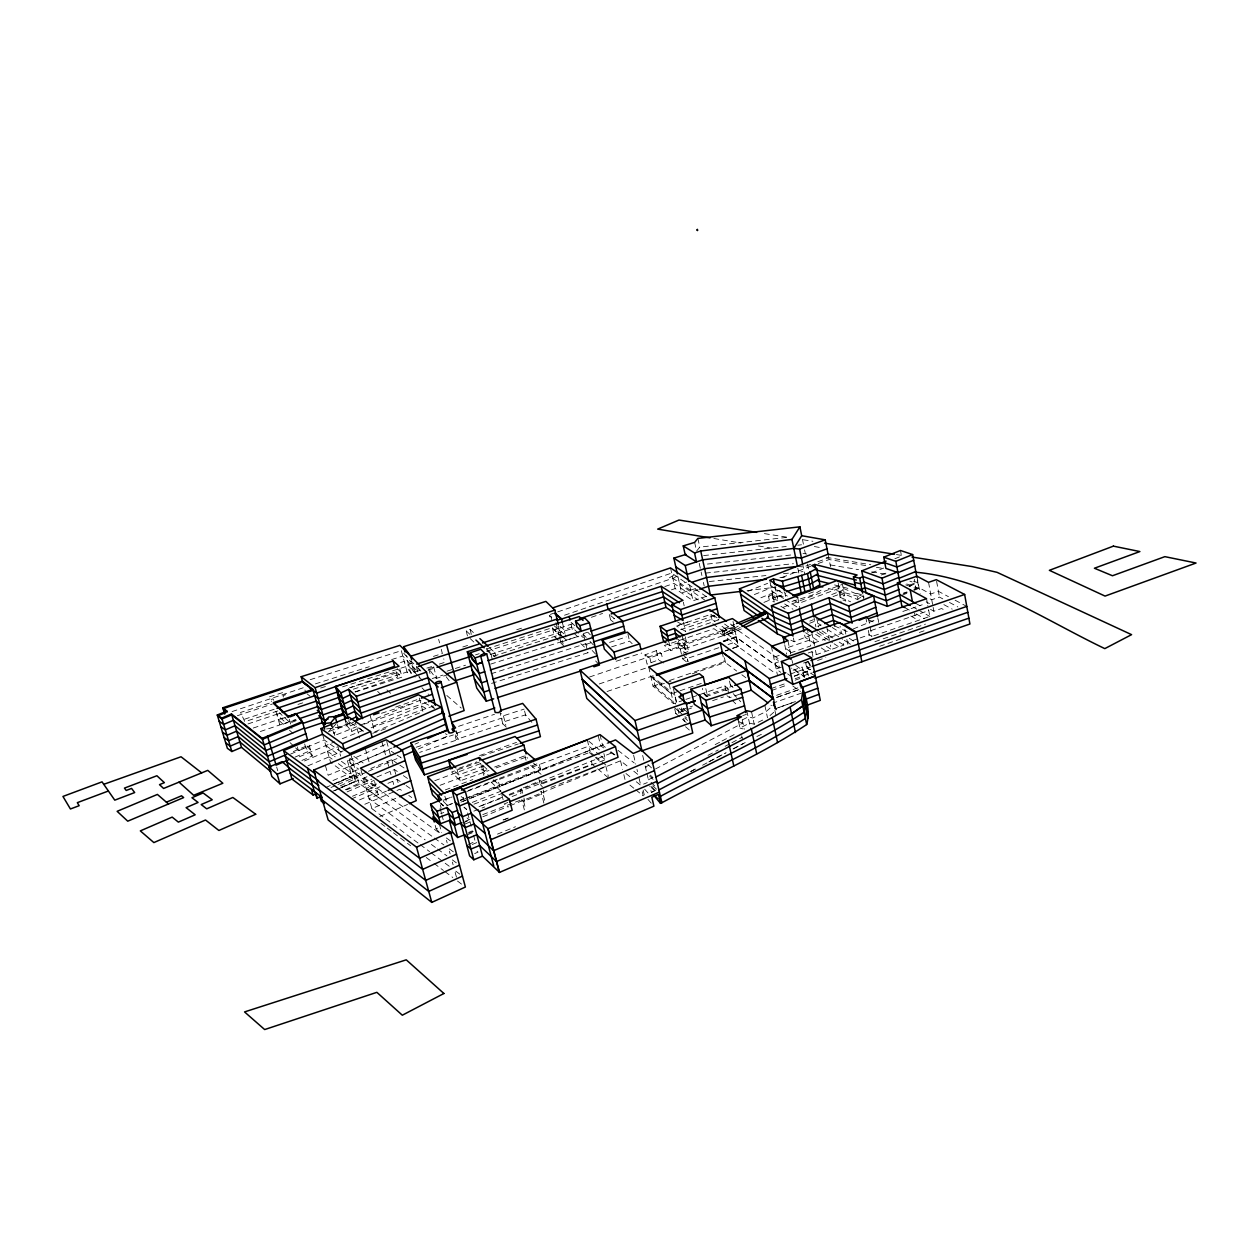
<?xml version="1.0" encoding="UTF-8"?>
<svg xmlns="http://www.w3.org/2000/svg" width="1259" height="1259" viewBox="0 0 1259 1259"><rect width="100%" height="100%" fill="white"/><g stroke="black" fill="none" stroke-linecap="round" stroke-linejoin="round"><path stroke-width="0.75" stroke-dasharray="5 3.75" d="M696.557 551.143L699.784 547.13L786.324 537.436M328.442 731.92L331.809 727.859L337.443 727.434L353.622 722.257M363.316 731.51L359.476 727.796L351.796 731.448L346.917 725.688L338.466 728.269L333.855 733.698L332.297 728.221L336.924 722.839M770.02 715.568L775.04 711.162L774.867 703.812M677.043 576.008L673.329 578.306L669.19 577.96L672.904 575.646L675.658 575.882M740.245 627.454L725.042 635.685L723.107 634.284L722.052 629.5L734.674 624.259M738.293 626.101L723.107 634.284L739.348 627.564M651.391 792.446L656.537 789.692L651.391 792.446L649.912 786.135M690.892 771.389L696.038 768.651M709.777 761.317L725.231 753.087M690.64 771.578L695.755 768.856M702.585 765.236L707.7 762.513M708.833 761.9L726.16 752.693M733.084 749.011L746.933 741.645M707.999 755.369L718.26 749.939M725.09 746.319L730.22 743.613M731.92 742.7L742.181 737.27M648.416 779.809L653.547 777.102M715.159 744.62L720.29 741.913M722.005 741L737.396 732.88M655.498 768.966L742.873 723.012M733.745 748.554L743.644 743.377M648.857 765.252L645.411 767.046L648.039 769.532M738.624 721.863L739.977 728.048L749.483 723.17L754.204 724.177L765.834 718.559M756.879 736.515L761.852 734.107M821.01 590.188L811.882 595.302L788.638 602.479M345.281 789.802L358.988 783.287L379.195 798.112L374.128 780.013M354.865 723.783L350.254 725.971L345.391 720.242L346.917 725.688L344.667 719.235M340.26 785.868L357.43 777.732L354.204 775.387L334.941 783.995M334.847 790.605L340.103 788.244M341.85 787.457L355.841 781.178L354.204 775.387M366.684 772.097L330.975 787.489M368.462 771.311L400.535 757.005M418.35 749.058L448.645 735.555L445.387 733.698M338.356 763.646L350.789 772.696L357.934 769.532M415.014 744.163L418.586 742.574M341.378 787.111L355.841 781.178M341.394 761.317L349.152 766.936L392.037 747.956M325.688 787.583L353.779 775.119L350.789 772.696M385.081 744.588L347.515 761.16L358.721 769.218M474.659 853.602L478.042 852.107L475.493 849.825M468.442 844.443L475.225 841.484L472.377 830.83L465.578 833.773M379.888 816.43L407.586 804.438M360.955 769.863L371.877 808.64L396.16 798.175M462.714 823.056L469.528 820.128L466.995 817.925M386.419 791.124L369.029 798.568L425.133 839.847M364.795 804.281L393.91 791.785M396.994 790.463L399.89 789.22L402.864 791.297M301.924 760.436L312.279 756.014L309.069 744.887L291.758 752.221M307.904 765.85L343.219 750.883M376.646 784.011L366.196 788.464L432.813 836.905M352.441 796.27L375.874 786.277L349.152 766.936M351.198 799.024L381.351 786.151M387.898 783.35L397.183 779.4L404.595 784.53M359.523 799.906L377.543 792.194L353.7 774.836M460.322 800.094L463.69 798.662L462.73 795.058M295.11 757.068L310.674 750.458L306.315 744.919M304.489 760.955L337.994 746.713L340.654 756.092M346.571 789.865L371.861 779.132M376.945 776.976L394.46 769.532L397.419 771.562M347.138 791.864L374.222 780.344M299.312 756.785L334.626 741.834M334.674 783.743L360.027 773.026M398.237 764.056L391.722 759.649L370.886 768.446L371.814 771.751M332.769 791.25L336.389 789.723M338.199 788.952L367.124 776.693M329.638 731.259L354.991 721.077L359.728 737.979M290.593 754.078L324.192 739.914L344.337 754.267M373.136 726.254L421.419 705.906L427.903 709.509M332.974 780.517L350.868 772.995M722.052 629.5L724.004 630.901L736.625 625.629M853.193 629.012L878.011 618.673L878.751 622.481M524.358 809.883L521.714 799.622L523.665 801.448L543.967 793.06L543.18 789.944M741.315 628.933L725.042 635.685L724.004 630.901M523.256 787.851L540.819 780.564L542 785.254M435.189 825.4L436.118 828.8L439.234 827.525M472.204 844.506L477.617 842.287M497.447 834.135L515.482 826.722M636.299 781.76L640.737 785.286L647.268 782.594M903.789 593.587L907.298 592.155M902.215 595.177L907.235 593.131M913.908 590.392L918.913 588.346L917.181 578.998M507.833 802.471L504.214 803.95L508.195 807.098M467.593 834.701L473.006 832.498M503.726 819.939L509.155 817.721M363.143 730.314L341.834 738.907M760.892 597.789L778.849 590.487M768.478 596.168L772.05 594.704L777.102 596.514L773.451 597.946L768.478 596.168L769.312 600.197L774.285 602.007L769.737 580.352M763.914 602.4L769.312 600.197M772.05 594.704L772.884 598.749L785.411 593.634M909.738 585.12L914.994 582.98L909.864 581.154M909.517 586.159L917.874 582.744L912.649 580.887M440.697 813.707L443.829 812.433M464.76 824.126L470.189 821.922M482.874 816.761L508.227 806.452M510.037 805.713L620.53 760.782L627.895 766.589M359.901 725.373L419.924 700.334L434.497 708.376M754.361 594.578L772.334 587.292M501.853 797.356L478.263 806.909L502.073 797.954M509.124 794.429L614.408 751.828M747.815 591.352L767.612 583.342M782.012 577.535L810.906 566.157M881.253 575.017L888.193 572.216M605.343 747.342L602.526 745.139L460.652 802.251M894.834 558.776L901.507 556.085L900.453 550.482M871.527 572.955L883.676 568.077M790.794 640.154L794.177 641.744L813.644 633.938M460.904 802.125L608.254 742.826M336.609 734.705L356.565 726.726M809.631 623.299L814.746 621.254L820.868 625.204M831.743 594.547L843.546 589.936L839.249 588.315L798.898 603.313L793.957 600.228M295.597 747.893L298.383 750.537L305.717 747.657L312.279 756.014M809.805 621.112L813.408 619.711M443.215 801.228L447.338 805.398L452.721 803.305M465.263 798.411L540.536 769.139L533.407 763.048M472.267 802.392L500.925 791.203L497.777 779.053L467.246 790.92M445.686 799.292L451.084 797.199M296.258 720.636L290.341 722.918L279.309 712.767M783.476 607.168L842.444 584.349L845.749 601.062L842.885 599.961M499.555 778.361L539.009 763.096L541.307 772.16M794.256 676.067L807.397 671.346L815.297 675.973M468.568 833.285L474.013 831.192M503.033 819.987L508.463 817.894M465.358 821.23L470.803 819.137M482.764 814.604L522.768 799.276L524.72 801.102L523.917 797.97M473.998 804.155L501.334 793.721M538.726 778.345L540.3 784.577L605.39 759.728L603.895 753.527M473.84 811.126L484.762 806.956M512.067 796.506L521.163 793.028L519.951 788.339M550.907 787.347L606.885 765.913L596.325 757.178M445.324 789.897L460.007 784.388M461.833 783.696L472.849 779.557M663.54 662.974L658.536 659.873L647.095 664.154L644.954 654.869L656.411 650.604L661.4 653.673L662.675 659.26M440.052 785.301L482.291 769.469L488.146 774.836M809.93 669.725L810.481 669.52A4.281 1.574 68.9 0 1 807.979 667.522A4.281 1.574 68.9 0 1 806.704 662.69M794.303 676.24L807.397 671.346M509.423 795.2L592.123 764.182L596.278 767.675M644.954 654.869L649.88 657.969L661.4 653.673M833.017 596.593L840.351 593.87L844.647 595.507L840.099 597.317L850.612 601.786M817.658 626.258L821.183 624.952M434.764 780.706L480.733 763.521L489.373 771.389M443.089 800.331L452.186 796.931M466.759 791.518L588.803 746.099L599.363 754.771M446.63 805.776L453.995 803.037M460.322 800.63L590.282 752.174L594.815 755.919M808.766 593.65L814.274 591.604M482.291 769.469L483.912 770.996L487.501 769.658M494.63 767.014L524.909 755.762L527.741 758.201M687.76 621.962L676.618 626.069L685.478 631.341L719.519 619.554L713.286 615.132M486.95 650.431L491.089 654.318L495.102 652.87L495.889 656.317M810.544 564.362L803.242 567.006L797.435 566.345M817.831 561.734L828.768 557.768M818.193 563.513L829.13 559.563L866.932 565.763M479.317 762.073L451.651 771.987L460.133 780.863L488.98 770.492M496.188 767.896L526.844 756.879M479.632 755.557L516.552 742.369M458.78 768.32L476.846 761.868M483.818 765.865L458.544 774.93L454.924 771.153M467.435 635.968L466.255 630.916L470.174 629.531L474.328 633.419M795.483 701.562L775.513 708.66L770.949 705.197M798.851 689.586L775.198 697.958L800.771 689.019M791.911 702.9L775.513 708.66L773.372 698.603M371.122 727.781L433.505 705.969M372.664 733.305L387.316 728.174M776.598 695.314L798.521 687.634M801.605 693.032L774.222 702.632L776.158 709.903L773.892 699.233M395.625 707.102L419.53 698.776M426.533 702.38L364.071 724.177L363.033 720.478M674.761 709.085L675.784 713.507L685.022 710.296M686.863 709.651L694.26 707.07M712.578 700.712L723.406 696.935M790.274 674.053L810.308 667.081M727.01 695.692L729.591 697.706L740.386 693.945M879.648 646.292L903.096 638.108M919.338 632.459L926.561 629.941M795.153 678.711L811.866 672.888M771.2 688.516L787.693 682.771M795.153 680.175L802.487 677.61M771.641 690.467L788.103 684.707M354.944 691.868L397.498 677.153L396.034 671.739L349.719 687.713M778.581 661.888L774.914 663.147L779.526 666.42M870.819 630.617L928.749 610.584M808.247 652.98L811.945 651.706L816.336 654.649L843.86 645.112L842.979 640.737M930.527 609.356L933.848 611.197L941.559 608.522L944.895 610.347M844.27 640.296L847.433 642.31L858.308 638.549M860.117 637.92L869.166 634.772L871.952 636.472L868.505 618.688M648.731 666.987L653.028 686.171L673.534 703.671L684.125 700.004M685.887 699.39L690.2 697.895M692.057 697.25L724.869 685.887L730.802 691.191M781.32 667.207L776.158 669.001L780.753 672.306M873.762 635.842L929.834 616.422L927.804 605.485M704.961 695.723L732.691 686.108M705.843 696.699L725.719 689.806L728.284 691.805M803.62 663.037L809.096 661.132M817.532 660.471L825.81 657.591M793.091 670.244L802.266 667.05L804.312 676.98L791.47 668.088M874.911 641.697L925.475 624.134M574.261 637.652L560.774 642.232L554.479 636.535L552.308 627.674L485.533 649.251M714.75 615.383L684.267 625.912L676.886 621.553M725.215 651.013L730.755 649.109M732.596 648.479L738.12 646.575L775.812 673.707M809.568 640.076L785.49 648.369L790.196 651.595L786.529 652.854M942.802 598.875L939.466 597.081L931.739 599.74L928.434 597.946M902.845 611.465L922.233 604.776M813.959 642.971L841.531 633.45L846.268 636.456M779.195 655.388L773.687 657.292L778.282 660.534M678.491 691.301L671.283 693.788L650.793 676.524M680.112 690.75L701.326 683.417M790.4 652.917L810.749 645.898L807.349 629.217M664.815 586.552L673.99 583.421L698.084 599.882M572.814 623.646L554.212 630.035L561.152 635.716M591.415 617.272L602.589 613.448M671.425 589.857L675.139 588.582L693.032 600.763L710.375 595.051M723.185 641.697L736.106 637.259L779.935 668.387M607.074 691.506L655.089 675.076M903.175 593.209L906.7 591.998M913.782 589.59L919.086 587.764L930.684 594.012L938.427 591.352L948.436 596.672M653.028 686.171L662.155 683.039M669.458 680.521L724.271 661.715L736.672 671.047M674.934 695.204L652.902 676.681L655.184 686.548L664.422 683.369M666.279 682.74L671.818 680.836M692.167 673.848L725.467 662.423L723.673 654.224M550.388 614.376L555.896 612.504M557.737 611.874L671.661 573.081L708.203 597.883M564.52 615.226L672.825 578.259L704.71 600.024M683.181 653.248L688.531 651.438L677.625 643.003L669.725 645.678L667.16 643.679M723.264 640.91L736.263 636.487L721.029 625.644M599.268 683.952L647.362 667.553M723.343 641.665L736.295 637.259L780.816 668.97M678.444 640.815L682.488 658.74L689.617 656.301M718.779 647.708L687.272 658.457L682.866 655.01M728.048 644.545L737.318 641.382L712.94 623.929L710.847 614.361L675.878 626.132M725.404 650.714L730.96 648.81M732.817 648.18L738.372 646.276L732.392 618.594M674.431 707.605L678.318 710.91L692.544 706.047M683.952 643.679L734.139 626.652L729.575 623.457M589.59 676.996L734.39 627.832L778.896 659.102M738.372 646.276L713.979 628.697L664.422 645.474L670.811 650.51L678.711 647.818L686.171 653.547L688.012 661.73L686.643 656.222M680.285 648.983L687.43 646.544L676.539 638.187L678.711 647.818M247.976 723.941L279.325 713.397M253.248 728.048L284.565 717.473M260.361 731.51L295.33 719.692M296.038 719.802L279.939 725.215L275.17 708.959M680.631 629.689L711.886 619.145L714.939 621.317M232.081 711.571L304.237 687.43L305.78 692.78M237.384 715.71L272.511 703.938M244.529 719.219L275.926 708.675M280.348 713.176L276.76 714.388L286.438 723.343M285.525 717.41L278.349 719.802L283.889 724.964M458.528 726.349L494.519 714.294M456.435 733.257L501.381 718.181L504.875 721.501L525.538 714.829L532.872 723.563M506.338 727.198L502.845 723.862L456.151 739.552L454.641 733.855L458.622 739.411L419.593 752.394M493.339 656.238L560.349 634.583L564.158 637.983M416.162 747.264L453.382 734.91M586.064 644.356L591.62 642.531M609.561 642.42L626.211 636.928M698.037 589.716L691.081 591.998L679.671 584.255L686.627 582.099M587.182 632.348L583.468 633.576L584.333 637.164M481.505 756.045L518.346 743.927M609.309 614.518L610.552 619.806L614.298 618.594M277.814 710.942L244.813 721.659L240.563 712.437L271.944 702.302L271.283 701.027M297.974 704.411L303.482 702.616M432.215 678.554L442.932 675.092M448.377 674.509L436.118 678.491L428.721 668.686L433.899 667.018M419.703 670.418L410.78 673.297L406.484 657.355M426.848 668.12L432.199 666.389M439.344 664.091L444.695 662.36L443.766 658.835M428.044 670.181L435.205 667.868M447.008 671.157L465.547 665.193M381.493 713.271L409.348 704.285M502.845 723.862L499.933 712.5L503.411 715.773L524.106 709.116M742.716 715.568L746.398 714.388M411.976 663.304L408.404 664.453L415.533 674.21L413.109 665.224L406.012 655.577M433.426 656.411L442.365 653.531L440.98 648.228M462.824 646.984L470.252 644.608M516.725 629.736L524.169 627.344M342.558 686.847L405.634 666.656L415.187 677.074M353.323 689.192L407.066 671.96L409.458 674.588M475.477 654.9L479.207 653.704M486.651 651.312L559.216 627.989L560.947 635.103M616.123 661.258L641.76 653.059M310.155 679.703L399.465 651.296M315.395 683.873L369.312 666.688M391.612 659.59L402.77 656.033L417.563 671.488M320.636 688.043L326.207 686.265M400.488 662.533L404.202 661.353L417.705 675.627M350.049 687.76L400.519 671.661L396.947 668.466M355.321 692.041L401.999 677.122L399.04 666.2M491.577 683.401L587.922 652.744L590.487 655.467M611.575 646.858L629.563 641.13L632.27 643.774M490.648 664.107L583.594 634.709L588.693 640.028M491.104 673.77L585.75 643.742L590.88 649.125M490.176 654.428L573.962 628.005M695.503 588.582L681.607 592.91L676.964 572.09M326.569 728.93L332.297 728.221M779.935 577.613L787.662 576.669M747.028 590.66L775.985 587.182M703.608 555.597L786.214 546.485M797.734 545.21L801.574 544.785M707.416 564.063L791.848 554.873M705.465 573.113L793.39 563.686M709.305 581.532L765.913 575.552M783.476 573.695L802.99 571.633M764.402 533.611L787.693 537.294M803.226 539.765L812.921 541.307M896.408 554.558L902.231 555.487M876.39 567.321L882.055 568.25M830.185 564.913L858.544 569.65M871.763 571.854L886.887 574.387M713.869 538.506L740.984 543.038M758.422 545.95L771.987 548.216M802.974 553.409L806.846 554.054M826.219 557.296L870.772 564.74M814.337 546.532L819.766 547.508M861.408 594.563L856.718 593.43L857.804 598.938L861.392 597.112L826.423 587.953M834.56 584.931L851.115 589.212M742.889 723.075L738.608 721.8L748.129 716.922L752.866 717.992L766.164 711.524L773.718 704.946L773.545 697.643M739.977 728.048L742.826 728.867M906.732 583.971L918.913 588.346M772.821 598.717L777.936 600.559M905.756 584.884L916.033 588.582L914.302 579.25M864.178 597.112L837.88 586.159L841.201 602.872M838.998 591.746L858.276 599.851M868.6 619.821L875.619 622.859M834.638 625.991L848.959 632.348M955.109 600.213L966.786 606.413M949.475 602.447L957.816 606.932M943.857 604.619L952.197 609.136M926.168 601.849L929.472 603.659M915.671 603.329L920.581 606.051M913.467 607.263L916.741 609.104M918.378 610.017L929.834 616.422M916.19 613.936L924.358 618.547M904.969 607.609L909.753 610.316M910.824 616.013L915.623 618.751L914.553 613.007M770.87 585.781L787.363 596.105M849.29 638.344L853.822 641.193M783.539 598.481L772.003 591.211L775.686 589.763L784.672 592.108L785.805 597.553L776.819 595.161L773.12 596.609L778.078 599.756M785.191 599.52L798.395 607.845M847.433 642.31L850.454 644.215M784.672 603.958L792.934 609.214M832.183 627.47L841.531 633.45L840.083 626.195M780.863 606.256L785.805 609.419M819.294 631.64L828.926 637.809M827.116 629.232L842.696 639.289M815.643 634.316L825.274 640.532M822.033 630.901L832.939 638.014M839.171 642.059L843.86 645.112M805.587 632.726L820.034 642.153M826.455 646.339L831.27 649.471L830.389 645.096M817.044 632.585L832.529 642.735M834.087 643.758L843.451 649.896M814.778 643.679L805.13 637.353L804.359 633.576M821.198 647.897L826.014 651.06M603.816 747.956L600.669 745.879L598.119 735.366M610.127 752.111L614.864 755.211M395.483 754.062L388.984 749.734L328.174 775.261L325.294 765.22M397.12 755.148L405.241 760.578M350.616 722.823L364.481 732.156M399.858 765.157L408.01 770.65M403.352 775.623L410.764 780.69M406.075 785.569L413.503 790.699M795.751 665.46L808.247 674.147M793.847 669.127L804.784 676.791M408.797 795.468L411.772 797.561M710.847 614.361L718.448 619.743M724.539 624.039L735.193 631.577L685.053 648.621L679.183 644.089L686.344 641.649L683.228 639.289M353.873 756.407L363.159 762.97M787.615 673.848L790.683 676.02M350.002 758.327L358.626 764.481M703.167 693.394L707.684 696.636L705.323 686.611M325.813 745.564L339.773 755.589M363.332 778.33L440.949 834.056M792.745 685.919L800.472 691.474M450.407 840.87L445.702 837.471L447.181 842.948M327.419 751.214L335.193 756.832M434.386 838.053L443.908 844.962M329.04 756.848L332.14 759.114M453.382 851.871L448.66 848.424L450.14 853.885M431.365 844.443L436.039 847.874M437.597 849.022L446.945 855.9M456.34 862.84L451.619 859.346L453.098 864.776M371.877 808.64L418.68 843.499M420.238 844.663L429.602 851.635M431.16 852.799L449.888 866.743M459.818 874.155L454.562 870.221L456.529 877.444M741.866 674.745L746.351 678.097M380.942 823.386L385.632 826.911M387.19 828.092L391.879 831.632M393.453 832.797L410.639 845.749M426.25 857.521L432.498 862.226M434.072 863.406L443.436 870.473M445.009 871.637L452.815 877.523M457.505 881.064L462.761 885.046M618.027 750.364L634.237 762.954M610.977 751.765L615.21 755.085M682.488 658.74L688.374 663.367M633.796 771.232L638.234 774.71L636.975 769.406M625.959 773.53L630.397 777.055M307.18 693.914L309.982 696.164M629.925 785.097L634.363 788.669M635.826 789.865L643.223 795.83L641.98 790.558M610.757 615.698L616.517 620.357M707.527 696.51L703.529 693.268L702.428 688.343M559.972 626.321L564.111 629.673L571.712 627.061L583.31 637.652M554.322 625.943L564.016 633.844M610.552 619.806L613.432 622.151M588.834 741.236L599.378 749.845M562.537 636.849L566.692 640.249L565.385 634.882M600.873 756.014L605.39 759.728M461.124 796.538L463.69 798.662M589.291 752.504L593.807 756.266M595.318 757.509L602.841 763.757M463.989 807.287L466.554 809.443M597.663 768.84L608.726 778.141M650.919 676.476L671.409 693.756M686.769 711.587L680.993 706.692L682.142 711.697M655.184 686.548L675.768 704.08M678.318 710.91L686.753 718.134M675.784 713.507L686.69 722.902M684.723 717.96L687.619 720.447M464.146 807.208L466.68 809.38M530.668 765.362L542.062 775.182M685.541 726.711L689.885 730.488M446.803 695.487L461.266 708.077M551.772 617.445L549.27 615.242L550.199 619.019M574.781 625.692L570.421 621.757L572.987 632.364M396.034 671.739L401.999 677.122M574.293 633.56L579.518 638.36M493.559 779.825L499.351 785.128M417.988 668.387L420.884 671.047M580.808 643.695L584.743 647.315M491.104 782.122L500.925 791.203M386.954 689.932L391.219 693.882M289.413 730.126L293.567 733.997M489.562 647.693L495.102 652.87M486.588 648.92L494.897 656.742M466.255 630.916L470.394 634.819M647.866 764.465L654.412 770.665M470.189 638.581L474.328 642.499M290.042 742.621L294.213 746.571M650.352 775.119L652.98 777.621M649.534 775.906L653.484 779.762M651.045 782.343L654.979 786.135M652.854 785.726L659.417 792.084M651.218 787.41L655.168 791.234M420.065 669.93L410.827 660.865L413.739 671.677M732.171 700.272L737.349 705.402M419.027 676.933L424.314 682.205M552.339 627.785L561.388 636.881M421.938 687.792L428.579 694.464M730.299 684.817L733.053 687.587M554.479 636.535L563.544 645.757M431.491 705.386L434.15 708.109M440.729 803.1L443.483 805.902M587.78 632.223L590.329 634.851M589.967 641.366L593.807 645.348M377.621 691.333L382.878 696.841M592.155 650.478L595.995 654.523M595.617 660.928L599.457 665.02M540.3 784.577L542.393 786.828M403.714 653.232L407.271 657.056M733.194 693.646L740.764 701.782M440.697 803.085L443.199 805.902L442.365 802.801M644.687 789.204L648.243 793.217M436.118 828.8L440.021 833.206M647.96 799.402L652.713 804.816M651.595 786.324L656.144 791.722M446.111 676.712L449.353 680.93M454.121 729.528L457.096 733.667M283.574 697.061L282.834 695.692L285.4 694.858L283.952 692.167L269.316 696.888L270.716 699.595L272.998 698.855L273.722 700.24M276.65 767.014L277.751 770.744M289.271 719.219L291.962 728.457M297.313 746.87L298.383 750.537M304.662 743.99L305.717 747.657M322.572 734.233L330.645 762.466L352.426 778.455L346.697 758.264M331.573 724.114L334.784 735.429M350.789 754.22L358.988 783.287M349.199 758.909L355.4 780.863M337.443 724.649L338.466 728.269M348.712 720.478L351.796 731.448M365.315 748.523L369.029 761.821M370.004 715.002L374.694 731.857L422.914 711.477L418.413 694.748M386.702 741.441L390.809 756.344M391.722 759.649L393.548 766.243M394.46 769.532L396.27 776.111M397.183 779.4L398.08 782.673M381.839 741.614L386.434 758.186M387.347 761.49L389.173 768.1M390.085 771.389L390.998 774.678M392.808 781.257L393.721 784.53M440.272 804.769L441.106 807.837M440.068 808.184L441.437 813.251M441.893 814.935L443.262 820.018M439.375 824.141L441.704 832.703M416.54 667.05L419.499 678.097M444.868 796.223L447.338 805.398M401.338 650.698L408.026 675.501M433.726 667.144L436.653 678.16M456.97 768.966L460.133 780.863M467.624 812.968L471.905 829.036M428.721 668.686L430.767 676.413M438.636 639.352L439.58 642.908M456.34 730.802L458.622 739.411M482.37 765.016L484.715 773.97M480.733 763.521L483.849 775.418M501.885 794.933L503.285 800.346M503.411 715.773L505.85 725.294M521.509 788.575L522.705 793.28M523.665 801.448L525.428 808.309M524.909 755.762L526.042 760.216M524.578 711.02L526.498 718.637M544.659 800.252L542.928 793.406L540.835 791.156L543.872 803.1M587.323 740.009L590.282 752.174M562.254 640.438L563.119 643.978M591.321 760.845L592.123 764.182M558.193 625.723L560.349 634.583M555.974 622.544L559.027 635.071M559.468 636.865L560.774 642.232M550.812 616.123L551.662 619.601M605.862 766.259L608.317 776.441M562.348 622.371L564.976 633.198M583.594 634.709L584.884 640.123M585.75 643.742L587.922 652.744M599.992 734.626L602.526 745.139M620.53 760.782L622.591 769.438M623.834 774.631L625.062 779.809M643.144 790.07L644.388 795.342M633.623 755.227L635.716 764.103M639.068 778.235L640.737 785.286M642.672 755.431L643.931 760.751M645.175 766.054L646.544 771.798M646.921 773.467L648.904 781.918M627.895 633.922L629.563 641.13M470.174 629.531L471.338 634.567M656.411 650.604L658.536 659.873M649.88 657.969L651.171 663.572M491.089 654.318L492.269 659.496M673.455 688.846L676.854 703.639M675.17 697.03L676.665 703.639M677.783 708.597L678.916 713.538M669.19 684.03L673.534 703.671M668.623 640.862L670.811 650.51M683.653 718.385L684.408 721.706M670.512 567.903L675.139 588.582M685.242 636.755L688.169 649.801M682.126 635.59L685.903 652.398M684.078 644.907L685.777 652.445M683.354 602.195L684.156 605.799M683.448 622.292L685.478 631.341M689.523 584.963L693.032 600.763M697.879 538.411L699.784 547.13M722.162 652.131L724.271 661.715M727.434 687.87L729.591 697.706M694.638 542.393L696.18 549.396M699.233 563.34L700.382 568.564M701.137 572.027L701.908 575.505M703.419 582.429L704.174 585.891M724.869 685.887L726.663 694.055M742.196 719.896L744.242 729.276M741.661 735.775L742.338 738.844M729.48 681.056L731.117 688.547M736.106 637.259L738.12 646.575M751.513 711.713L754.204 724.177M746.792 710.737L750.82 729.323M764.842 705.339L767.502 717.772M773.073 701.861L776.016 715.757M771.374 646.339L777.385 674.84M784.735 644.75L786.702 654.192M803.321 672.92L804.265 677.452M793.39 637.951L794.177 641.744M787.929 640.658L791.108 655.986M792.021 660.361L792.635 663.288M774.946 586.143L777.653 599.221M797.75 597.726L800.047 608.884M805.54 662.313L808.325 675.878M813.597 615.588L815.911 626.919M802.518 563.418L804.706 574.167M811.74 632.049L814.557 645.898M815.454 650.274L816.336 654.649M797.797 568.124L798.883 573.49M811.945 651.706L813.125 657.497M826.722 626.903L829.508 640.721M802.424 539.261L803.494 544.565M804.564 549.868L805.288 553.409M807.428 563.985L808.498 569.257M816.603 617.508L818.523 626.982M838.148 582.76L841.437 599.41M844.836 629.154L845.938 634.741M846.851 639.383L848.015 645.222M828.06 554.196L830.547 566.692M862.966 594.94L863.69 598.639M865.704 617.036L867.372 625.534M868.317 630.397L870.299 640.611M926.561 598.702L927.49 603.801M916.93 576.213L920.14 593.445M936.602 581.343L939.466 597.081M928.544 582.335L932.793 605.469M933.139 607.389L933.848 611.197M807.46 661.935A4.281 1.574 68.9 0 1 810.371 667.899A4.281 1.574 68.9 0 1 807.979 668.592A4.281 1.574 68.9 0 1 806.311 662.265M807.523 661.573A4.281 1.574 68.9 0 1 810.497 665.712M683.039 711.744L678.821 708.156L683.039 711.744"/><path stroke-width="1.5" d="M653.673 795.169L660.503 803.336L661.904 802.723C710.06 776.661 761.05 755.007 806.673 724.539C810.686 710.328 805.917 694.496 799.654 681.701L815.297 675.973L792.95 684.361L785.191 679.655L781.398 661.542L803.667 653.279L811.567 657.78L820.286 700.35L806.437 705.465M805.791 700.618L804.108 712.185C758.296 742.464 707.212 764.024 658.913 789.944M804.501 694.417L802.817 705.984L791.533 713.869L773.577 723.846M806.673 724.539L801.511 699.705L803.242 688.264M697.187 230.098L697.281 230.24M697.439 229.437L697.47 230.539M501.287 710.8L498.359 712.657L495.196 712.468L480.545 655.546L483.519 653.751L486.698 653.877L501.287 710.8L500.311 710.328M486.698 653.877L483.724 655.671L480.545 655.546M686.076 554.369L673.848 558.13L685.226 565.527L702.679 559.862L793.784 548.42L801.7 535.704L799.906 526.829L697.879 538.411L694.638 542.393L683.244 545.902L685.179 554.652L696.51 561.876L694.559 553L683.244 545.902M797.435 566.345L791.942 539.419L799.906 526.829M324.649 729.166L323.091 723.705L328.709 717L334.359 716.56L343.125 713.79L346.288 717.646M323.091 723.705L330.755 722.76L335.382 717.394L343.849 714.797M792.666 595.601L810.78 589.889L819.924 584.79L816.65 568.501L811.898 565.496L814.73 564.457L857.08 575.001L853.476 576.795L855.648 587.89L861.896 589.401L864.996 587.56L885.219 595.129L899.241 589.417M797.75 597.726L769.737 580.352L773.435 578.92L782.421 581.202L807.475 573.569L816.65 568.501M791.518 713.79L802.801 705.906M655.892 777.023C704.332 751.23 755.652 730.015 801.511 699.705M853.476 576.795L859.724 578.259L862.84 576.449L883.063 583.846L898.863 577.44M741.944 626.541L767.266 612.818L765.315 611.528L736.484 623.504M758.563 615.163L765.315 611.528M773.561 723.768L657.418 783.523M652.288 763.458L741.52 716.796L737.255 715.6L738.278 720.242M737.255 715.6L746.792 710.737L751.513 711.713L764.842 705.339L772.412 698.776L772.255 691.521L770.366 684.392L786.906 678.632M660.408 796.349C708.628 770.351 759.681 748.743 805.382 718.37L807.066 706.74L805.256 703.388M818.822 579.36L809.694 584.459L786.403 591.62M817.736 573.947L808.577 579.014L783.554 586.663L774.568 584.333L773.435 578.92M350.238 719.755L356.407 716.843L358.957 719.282M435.346 705.323L426.502 672.133L399.89 645.363L301.169 676.712L315.128 687.666L393.091 660.896L399.04 666.2L335.413 686.438L340.937 692.891L348.696 689.303L356.313 696.337L362.529 718.621L354.865 711.351L347.154 714.986L341.582 708.345M402.471 750.474L386.245 739.773L313.727 770.052L328.174 820.002L431.774 902.388L465.389 887.028L450.565 832.057L360.467 768.163L402.471 750.474L416.241 800.677L409.317 803.683M462.446 876.122L428.737 891.419L325.294 810.072M459.504 865.169L425.699 880.419L322.414 800.126M315.143 792.257L316.827 798.033L320.856 796.868M456.529 854.169L422.662 869.371L319.534 790.133M404.092 755.416L412.999 751.45M453.555 843.137L419.593 858.292L316.638 780.108M400.74 750.506L411.457 745.753M427.509 738.608L447.134 729.89L441.091 707.149L418.413 694.748L354.991 721.077M393.815 747.169L445.623 724.224M313.727 770.052L416.524 847.165L450.565 832.057M390.447 742.228L444.112 718.543M441.091 707.149L344.242 749.577L322.572 734.233L320.951 728.568L349.026 717.174L370.571 731.558L372.192 737.333M349.467 753.811L442.601 712.846M320.951 728.568L342.59 743.77L370.571 731.558M223.063 708.66L227.171 712.043L226.903 711.146L217.288 715.002L227.36 748.302L231.845 751.529L241.492 747.374L270.984 771.783M399.622 796.679L413.503 790.699M388.165 790.384L410.764 780.69M380.124 782.531L408.01 770.65M659.417 792.084L496.502 861.581L479.663 845.481L470.96 849.085L466.743 845.182M288.201 760.011L276.099 765.157L267.538 736.137L302.333 721.596L307.448 739.301L267.49 756.187L236.629 731.149L226.95 735.303L222.465 732.14M482.512 856.151L473.809 859.771L469.591 855.821L452.359 791.439L460.81 787.851L465.342 791.533L482.512 856.151L499.477 872.408L487.957 828.69L471.102 813.235L462.336 816.808L458.134 813.046M656.915 781.383L493.622 850.675L476.831 834.764L468.096 838.368L463.879 834.512M217.288 715.002L221.757 718.086L231.483 713.963L262.202 738.372L270.811 767.408L239.887 741.976L230.224 746.131L225.723 742.92M286.564 754.424L269.143 761.805L238.266 736.562L228.587 740.717L224.102 737.538M370.319 775.371L405.241 760.578M305.843 733.714L265.822 750.569L235.008 725.735L225.314 729.858L220.844 726.726M316.686 793.516L313.113 795.027L291.946 779.022L283.621 750.616L322.572 734.233M166.393 802.188L181.548 795.798L183.657 797.577L127.741 821.183L117.134 811.315L157.406 794.429L168.486 803.982M660.503 803.336L658.426 794.413L651.816 797.246L653.909 806.169L499.367 872.456L490.742 839.737L654.412 770.665M262.202 738.372L267.538 736.137M304.222 728.111L264.154 744.935L233.387 720.305L223.677 724.429L219.208 721.313M661.904 802.723L651.894 759.901L487.957 828.69L490.742 839.737M740.229 624.118L767.266 612.818M744.935 627.438L768.431 617.681L767.66 614.439M859.157 620.325L876.909 612.96M874.706 601.487L849.794 611.764L830.122 603.344L789.472 618.987L772.601 611.37L739.458 588.834L828.06 554.196L884.794 563.355M875.808 607.231L850.927 617.524L831.255 609.026L790.652 624.7L773.781 616.989L740.622 594.264M785.742 637.778L777.291 633.812L771.421 605.736L788.291 613.275L828.989 597.663L848.66 605.988L873.589 595.743L877.649 616.768M873.888 601.22L887.375 606.366L901.35 600.622M482.276 822.552L512.161 810.245L509.344 799.339L501.412 793.123L615.462 746.618L618.027 757.288L509.643 801.731M179.03 782.138L193.666 795.295L222.859 783.24L207.766 770.382L163.591 788.449L159.5 784.64L164.378 782.657L156.903 775.749L124.452 788.103L126.215 790.463L131.565 788.417L134.682 792.556L114.774 800.157L102.042 781.855L62.95 796.443L70.425 808.986L79.16 805.697L77.334 802.66L108.195 791.077M900.295 595.019L886.305 600.748L866.066 593.099L861.754 570.878L886.084 561.121M455.254 802.266L459.441 805.98L468.238 802.408L479.396 811.599L509.344 799.339M899.933 583.074L884.148 589.495L863.926 582.004L860.81 583.83L854.562 582.35M899.036 578.306L915.797 571.507M430.562 804.155L437.046 811.268L440.43 823.779L433.93 816.556L430.562 804.155L441.531 799.701L437.77 795.515L587.323 740.009M289.019 767.675L282.126 761.695L269.001 766.951L271.834 776.504L280.002 783.853L293.221 778.518M913.704 560.239L896.912 567.006L884.825 562.789M861.754 570.878L881.992 578.196L897.809 571.806M914.742 565.873L897.982 572.656L885.895 568.391L883.771 557.17L900.453 550.482L912.649 554.574L916.835 577.126M452.359 791.439L456.529 795.106L465.342 791.533M225.581 712.673L217.555 715.899L222.025 718.968L231.75 714.86L262.486 739.285L302.601 722.509L295.865 713.601L288.468 716.45L273.329 702.616L312.862 689.428L322.383 722.745L324.775 724.712M269.001 766.951L277.153 774.206L290.404 768.871M883.771 557.17L895.841 561.325L912.649 554.574M608.254 742.826L615.525 739.899L633.198 753.449L641.429 750.112L651.894 759.901M461.439 790.117L599.992 734.626L615.462 746.618M290.215 716.796L294.653 715.081M457.678 837.487L454.436 825.416L449.353 820.349L452.579 832.341L457.678 837.487L464.933 834.686M771.421 605.736L836.779 580.572L873.589 595.743M454.436 825.416L461.707 822.631M437.046 811.268L447.039 807.507L452.123 812.496L457.599 810.403M459.283 816.698L453.822 818.791L448.723 813.77L438.746 817.532L432.246 810.355M449.258 833.615L452.579 832.341M452.123 812.496L455.506 825.07L450.407 820.002L439.375 824.141L432.876 816.902L434.261 822.001M818.287 619.947L832.388 614.691L850.281 622.497M824.708 623.63L833.521 620.341L844.254 625.078M427.619 776.756L479.175 757.556L496.188 772.963L444.049 793.17L427.619 776.756L432.498 794.728L439.36 801.715M781.398 661.542L789.157 666.137L811.567 657.78M485.943 763.694L523.398 749.813L534.76 759.476M805.193 699.406L819.042 694.291M800.929 687.87L816.54 682.063M803.934 693.316L817.799 688.217M675.406 620.687L671.755 604.477L682.945 600.386L661.195 586.316L561.53 619.05L554.637 613.542M448.896 716.182L464.146 710.595L456.702 682.173L432.262 661.636L418.287 666.452M441.358 687.729L456.702 682.173M793.784 548.42L799.607 549.034L825.212 539.843L828.06 554.196M826.99 548.814L801.432 558.036L795.609 557.391L704.615 568.706L687.178 574.372L675.8 566.865M482.276 759.917L523.838 745.045L526.089 753.921M103.71 784.341L181.044 756.769L201.676 772.869M450.879 769.044L448.519 760.216L515.057 736.499L523.838 745.045M814.888 678.176L969.918 624.008L964.646 594.468L936.287 579.675L928.544 582.335L916.93 576.213L897.447 582.854L901.774 605.799L904.969 607.609M690.499 722.918L639.588 740.717L584.475 689.003M791.156 659.338L732.392 618.594L580.053 670.134L586.773 698.446L641.964 750.82L692.78 733.006L688.217 712.814M328.111 719.015L324.429 720.29L318.81 715.679M333.651 717.079L342.873 713.869M373.561 714.782L379.069 712.862M421.372 698.147L432.404 694.291M428.359 701.735L433.883 699.815M812.134 666.436L967.825 612.299M740.386 693.945L751.182 690.184L767.911 702.884M582.193 679.514L637.211 730.582L688.358 712.767L686.108 702.821L678.884 696.762L682.882 695.393L684.739 703.608M813.345 672.369L968.879 618.153M340.135 696.982L319.786 704.017L315.584 700.649M339.82 703.057L321.344 709.462L317.126 706.063M341.346 708.471L322.886 714.876L317.268 710.312M429.461 683.244L359.413 707.511L351.78 700.35L344.053 703.954L338.514 697.407M430.94 688.767L360.971 713.066L353.323 705.858L345.611 709.478L340.056 702.884M734.642 685.368L749.325 680.348L747.154 670.26L704.568 684.975M580.053 670.134L634.992 720.541L686.108 702.821M695.141 700.807L686.281 703.875L695.22 700.885M810.922 660.503L966.786 606.413M705.103 684.943L703.293 676.823L699.296 673.675L669.19 684.03L648.731 666.987L720.227 642.625L769.233 678.522L785.758 672.794M338.608 691.553L318.244 698.588L314.042 695.236M356.313 696.337L426.502 672.133M715.978 603.281L681.827 615.022L672.983 609.891M709.982 611.197L717.158 608.711M771.374 646.339L787.929 640.658L783.224 637.479L807.349 629.217L811.74 632.049L839.36 622.56L856.167 632.978L786.718 656.978L772.916 647.409M703.293 676.823L673.077 687.225L682.882 695.393M897.447 582.854L926.561 598.702L868.505 618.688L865.704 617.036L843.908 624.543L855.978 632.002L964.646 594.468M680.489 695.204L691.27 691.474M671.755 604.477L680.6 609.561L714.782 597.836L719.125 617.744M656.285 674.651L722.304 652.083L771.342 688.468M656.6 675.406L723.327 652.587M552.78 607.892L670.512 567.903L714.782 597.836M670.213 640.327L676.539 638.187L674.352 628.509L666.436 631.184L660.062 626.29L709.793 609.576L726.522 621.317M687.241 715.332L702.9 710.029L709.525 717.079L744.541 705.858M691.254 724.728L705.134 720.006L711.429 725.625L705.795 700.35L690.876 689.271L728.662 677.311L740.922 689.129L746.036 712.673M299.626 718.59L319.298 711.964M302.963 723.39L320.84 717.362M304.521 728.772L322.383 722.745M276.964 708.345L314.671 695.739M282.142 712.578L316.214 701.169M287.304 716.796L317.756 706.567M224.684 714.042L222.796 707.778L302.459 681.198L312.862 689.428M224.92 708.046L300.854 682.693M579.392 618.783L662.391 591.588L679.498 602.746M482.055 662.454L476.736 664.233L471.857 659.024L470.237 652.76L480.812 649.251L485.754 654.381M494.866 707.999L451.619 722.43L455.569 727.922L451.855 729.15M557.013 620.262L561.467 618.783L562.395 622.591M470.237 652.76L475.099 657.922L482.197 655.561M450.187 766.338L424.393 774.82L415.58 759.995L410.875 742.716L448.125 730.377M593.477 641.917L624.968 631.562L622.45 620.797L608.066 609.23L606.822 603.942M594.752 647.299L604.005 644.246M699.768 589.149L708.455 586.285L766.416 579.25M590.896 631.137L622.45 620.797M592.186 636.535L623.709 626.179M537.53 725.011L421.214 763.111L412.448 748.491M467.058 754.44L422.804 768.966L414.006 754.251M516.851 738.104L538.994 730.849M520.187 743.314L540.441 736.657L536.051 719.188L522.658 703.403L501.948 710.06M692.607 582.051L706.535 577.503L795.499 566.581M611.119 613.936L663.587 596.86L674.478 604.037M618.027 617.366L664.783 602.132L672.558 607.294M621.143 622.025L665.964 607.389L673.754 612.582M410.875 742.716L419.625 757.241L536.051 719.188M694.559 553L700.744 551.001L791.942 539.419M446.489 673.943L472.219 665.633M474.517 674.541L455.978 680.537L446.583 644.718L554.873 610.127L558.351 624.433M416.698 664.075L478.766 644.152M436.983 667.301L469.89 656.694M710.768 725.845L739.033 716.749M554.873 610.127L545.887 601.393L403.62 646.685L410.702 656.222L446.583 644.718M482.48 642.956L557.045 619.082M583.043 620.467L579.234 616.564L467.325 651.753L476.752 688.122L486.289 701.216L493.701 698.839M497.415 697.659L580.903 670.953M593.902 666.798L599.457 665.02L589.354 622.686L584.884 618.153L575.52 621.112L576.842 626.636L581.249 631.215L579.911 625.66L575.52 621.112M742.684 697.297L707.605 708.518L701.326 703.026M487.107 681.009L481.52 682.787L472.046 669.993M492.694 679.231L595.082 646.685M489.483 690.231L483.912 692.009L474.407 679.073M495.055 688.453L597.27 655.86M639.635 643.9L627.47 632.128L602.227 640.139L613.967 652.099L639.635 643.9L640.91 649.392M705.795 700.35L740.922 689.129M484.731 671.755L479.128 673.518L469.686 660.896M490.318 669.977L592.879 637.479M579.911 625.66L589.354 622.686M482.339 662.47L476.736 664.233L467.325 651.753M487.941 660.692L590.676 628.241M741.252 591.352L710.375 595.051L700.744 551.001M756.628 532.368L678.979 520.046L657.686 529.11L709.997 537.861M824.582 543.164L894.457 554.243M911.941 557.029L972.121 566.581L997.065 572.341L1131.573 634.646L1104.804 648.621C1043.491 619.286 984.711 578.479 915.34 572.184M801.7 535.704L825.212 539.843M815.816 569.855L856.325 580.084M816.902 575.253L855.569 585.136M817.988 580.651L829.036 583.499M819.074 586.017L822.756 586.993M791.313 635.276L776.126 628.21L761.9 618.311M899.634 594.421L915.671 603.329M900.704 600.118L910.288 605.485M674.194 615.289L683.039 620.482L680.6 609.561M830.625 626.478L813.597 615.588L811.3 604.21M801.653 620.325L817.689 630.617M812.433 632.238L802.817 626.006L791.832 630.381L774.946 622.607L767.046 617.146M702.9 710.029L694.26 704.269L690.876 689.271M741.771 599.677L762.309 613.873M742.936 605.091L757.163 615.006M753.574 617.162L744.085 610.489L739.458 588.834M758.311 620.482L777.291 633.812M350.789 754.22L344.242 749.577L342.59 743.77M283.621 750.616L315.395 773.829M285.289 756.329L318.669 780.879M722.162 652.131L771.2 688.516M286.958 762.01L318.81 785.6M288.626 767.691L320.51 791.47M290.278 773.356L314.341 791.423M322.194 797.34L311.508 789.535L313.113 795.027M674.352 628.509L683.684 635.575M324.334 803.525L321.281 801.212L319.66 795.609M680.112 636.912L675.438 633.356L667.538 636.015L661.148 631.089M662.25 635.889L668.623 640.862L666.436 631.184M665.885 642.688L663.336 640.689L660.062 626.29M301.169 676.712L302.711 682.079L306.897 685.4M309.698 687.603L316.686 693.127L394.555 666.326L393.091 660.896M302.711 682.079L313.113 690.31L273.581 703.513L288.736 717.362L288.468 716.45M222.796 707.778L226.903 711.146M321.753 722.21L324.554 724.539M485.156 833.458L473.966 824.015L465.216 827.604L461.014 823.795M555.156 613.306L561.467 618.783M438.211 687.005L428.091 677.688L357.871 701.924L350.238 694.826L342.495 698.43L336.971 691.931M582.319 679.467L637.353 730.535L634.992 720.541M479.868 638.612L488.177 646.386M475.918 640.028L484.18 647.818M441.736 711.587L444.458 714.199M653.767 794.775L657.969 798.867M480.308 758.579L479.175 757.556L479.947 760.53M429.256 782.768L441.579 795.153M430.877 788.748L439.108 797.073M613.511 658.567L604.367 649.14L602.227 640.139M448.519 760.216L455.758 767.722M450.092 766.117L452.5 768.635M295.865 713.601L302.333 721.596M806.515 709.478L808.325 712.862M697.266 229.468L697.533 230.444M221.757 718.086L231.845 751.529M231.483 713.963L241.492 747.374M277.153 774.206L280.002 783.853M315.663 792.619L317.362 798.442M307.574 768.116L314.42 791.722M330.755 722.76L331.794 726.412M315.128 687.666L325.452 723.894M335.382 717.394L336.924 722.839M340.937 692.891L348.192 718.653M336.137 687.414L345.391 720.242M335.413 686.438L343.125 713.79M348.696 689.303L357.43 720.494M416.524 847.165L431.774 902.388M437.77 795.515L439.438 801.684M419.625 757.241L424.393 774.82M410.702 656.222L411.662 659.826M447.039 807.507L450.407 820.002M403.62 646.685L405.052 652.02M456.529 795.106L473.809 859.771M771.641 690.467L772.617 694.118M440.996 681.748A2.817 0.991 -15.1 0 1 437.046 683.653A2.817 0.991 -15.1 0 1 436.763 681.953A2.817 0.991 -15.1 0 1 440.996 681.748L454.043 731.054M435.551 683.149L448.645 732.455M479.396 811.599L493.748 865.972M475.099 657.922L486.289 701.216M569.147 616.454L569.997 619.995M637.211 730.582L641.964 750.82M613.967 652.099L615.682 659.433M661.195 586.316L665.964 607.389M699.5 694.905L705.134 720.006M673.848 558.13L677.342 573.836M728.221 740.733L733.824 766.054M685.226 565.527L688.736 581.438M720.227 642.625L722.304 652.083M744.998 660.77L751.182 690.184M751.245 728.583L756.706 753.779M769.233 678.522L772.271 693.567M772.947 696.589L773.593 699.611M772.223 717.504L777.574 742.574M783.224 637.479L784.357 642.924M789.157 666.137L792.95 684.361M790.211 707.558L795.452 732.518M782.421 581.202L784.31 590.298M788.291 613.275L792.997 636.063M803.022 693.504L808.152 718.212M799.654 681.701L800.598 686.281M799.308 608.931L803.982 631.688M799.607 549.034L802.518 563.418M801.605 575.379L804.926 591.699M797.907 576.811L801.243 593.162M810.166 571.586L813.456 587.89M807.475 573.569L810.78 589.889M828.989 597.663L834.638 625.991M814.73 564.457L815.454 568.061M855.978 632.002L861.833 661.778M848.66 605.988L852.06 623.268M859.724 578.259L862.604 593.099M881.992 578.196L887.375 606.366M895.841 561.325L899.744 582.067M910.21 589.81L912.397 601.519M452.548 730.503A2.786 1.039 -15.3 0 1 453.775 731.668A2.786 1.039 -15.3 0 1 450.155 733.006A2.786 1.039 -15.3 0 1 448.928 731.841M443.908 993.493L402.313 1015.21L376.866 992.328L264.673 1029.563L244.545 1011.921L406.248 959.83L443.908 993.493M255.703 814.258L218.893 830.484L205.516 820.002L153.866 842.586L140.331 830.893L172.168 817.107L178.353 822.111L195.176 814.793L186.096 807.633L198.072 802.455L191.95 797.734L203.108 792.934L212.22 799.78L201.188 804.564L206.712 808.829L232.852 797.466L255.703 814.258M1113.381 546.138L1049.376 570.327L1105.056 596.089L1196.05 563.025L1164.874 556.651L1112.468 575.756L1094.417 568.234L1139.883 551.552L1113.381 546.138M773.372 698.603L749.074 680.364L773.341 698.619"/></g></svg>
